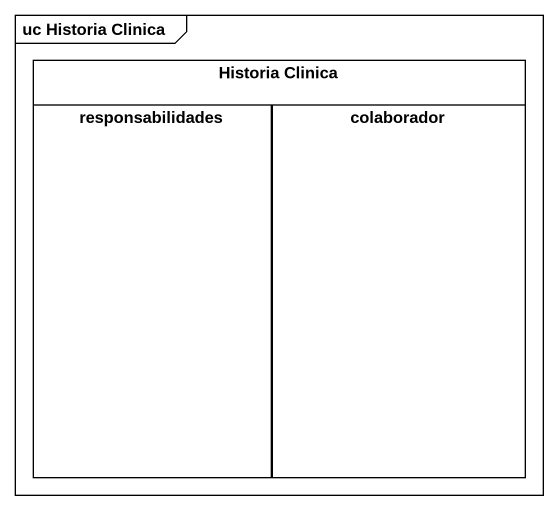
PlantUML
@startuml
mainframe uc Historia Clinica
rectangle "Historia Clinica" as Historia_Clinica {
  rectangle responsabilidades
  rectangle colaborador
}
@enduml
